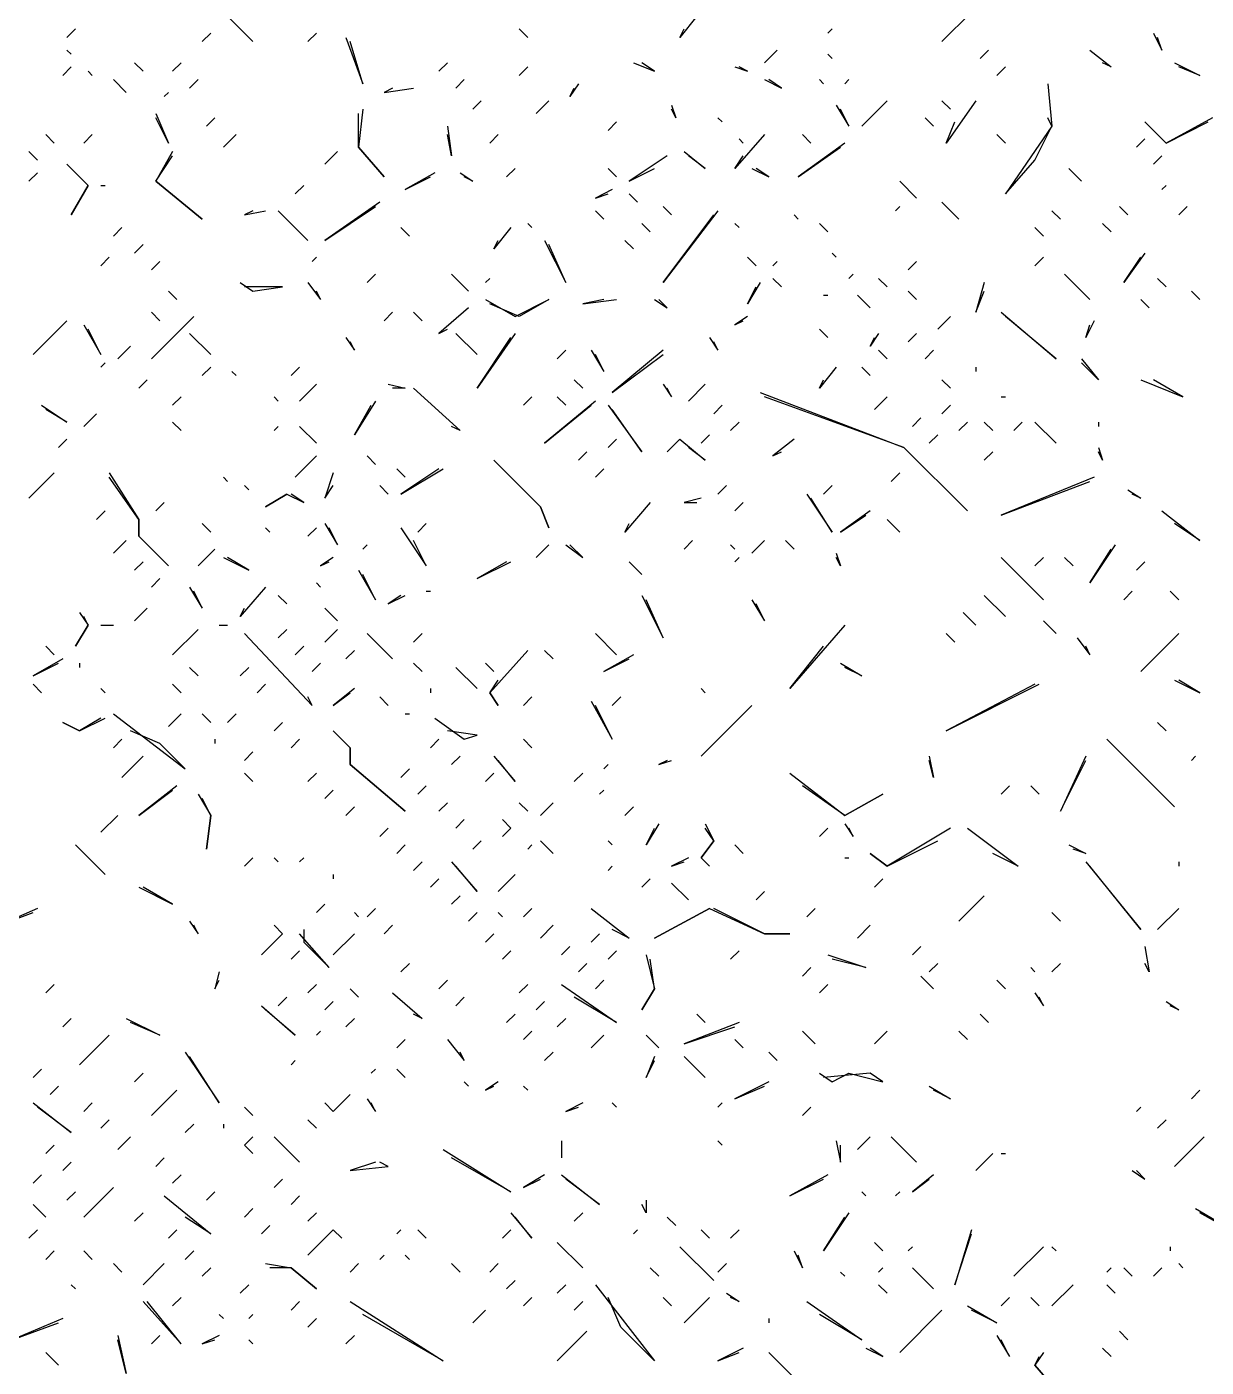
# Model space of a CAD drawing. Extents: x 1 to 2775, y -31 to 2075.
# Drawn here: x 1810.4 to 1856.9, y 706.2 to 759.1 of the extents above; entities that cross this region are included whole.
import ezdxf

# ---------------------------------------------------------------- set-up
doc = ezdxf.new("R2010")
doc.units = 0
doc.layers.add('LINEWORK', color=4, linetype='CONTINUOUS')

msp = doc.modelspace()

# ---------------------------------------------------------------- linework, layer by layer
at = {"layer": 'LINEWORK'}
for points in [[(1818.3333, 759.5), (1819.3333, 758.5)], [(1836.8333, 759.5), (1836.1667, 758.6667), (1836.3333, 759)], [(1847.6667, 759.6667), (1846.5, 758.5)], [(1812.3333, 759), (1812, 758.6667)], [(1817.6667, 758.8333), (1817.3333, 758.5)], [(1821.8333, 758.8333), (1821.5, 758.5)], [(1829.8333, 759), (1830.1667, 758.6667)], [(1842.1667, 759), (1842, 758.8333)], [(1854.8333, 758.8333), (1855.1667, 758.1667), (1855, 758.6667)], [(1812, 758.1667), (1812.1667, 758)], [(1823, 758.6667), (1823.6667, 756.8333), (1823.1667, 758.5)], [(1840, 758.1667), (1839.5, 757.6667)], [(1848.3333, 758.1667), (1848, 757.8333)], [(1852.3333, 758.1667), (1853.1667, 757.5), (1852.8333, 757.6667)], [(1814.6667, 757.6667), (1815, 757.3333)], [(1816.5, 757.6667), (1816.1667, 757.3333)], [(1827, 757.6667), (1826.6667, 757.3333)], [(1834.3333, 757.6667), (1835.1667, 757.3333), (1834.6667, 757.6667)], [(1842, 758), (1842.1667, 757.8333)], [(1855.6667, 757.6667), (1856.6667, 757.1667), (1855.8333, 757.5)], [(1812.1667, 757.5), (1811.8333, 757.1667)], [(1812.8333, 757.3333), (1813, 757.1667)], [(1830.1667, 757.5), (1829.8333, 757.1667)], [(1838.3333, 757.5), (1838.8333, 757.3333), (1838.5, 757.5)], [(1849, 757.5), (1848.6667, 757.1667)], [(1813.8333, 757), (1814.3333, 756.5)], [(1817.1667, 757), (1816.8333, 756.6667)], [(1824.8333, 756.6667), (1824.5, 756.5), (1825.6667, 756.6667)], [(1827.6667, 757), (1827.3333, 756.6667)], [(1832.1667, 756.8333), (1831.8333, 756.3333), (1832, 756.6667)], [(1839.5, 757), (1840.1667, 756.6667), (1839.6667, 757)], [(1841.6667, 757), (1841.8333, 756.8333)], [(1842.8333, 757), (1842.6667, 756.8333)], [(1850.6667, 756.8333), (1850.8333, 755.1667), (1849, 752.5), (1850.1667, 753.8333), (1850.8333, 755.1667), (1850.6667, 755.5)], [(1816, 756.5), (1815.8333, 756.3333)], [(1828.3333, 756.1667), (1828, 755.8333)], [(1831, 756.1667), (1830.5, 755.6667)], [(1844.3333, 756.1667), (1843.3333, 755.1667)], [(1846.5, 756.1667), (1846.8333, 755.8333)], [(1847.8333, 756.1667), (1846.6667, 754.5), (1847, 755.3333)], [(1815.5, 755.6667), (1816, 754.5), (1815.5, 755.5)], [(1823.6667, 755.8333), (1823.5, 754.3333), (1824.5, 753.1667), (1823.5, 754.3333), (1823.5, 755.6667)], [(1835.8333, 756), (1836, 755.5), (1835.8333, 755.8333)], [(1842.3333, 756), (1842.8333, 755.1667), (1842.5, 755.8333)], [(1817.8333, 755.5), (1817.5, 755.1667)], [(1827, 755.1667), (1827.1667, 754), (1827, 754.8333)], [(1833.6667, 755.3333), (1833.3333, 755)], [(1837.6667, 755.5), (1837.8333, 755.3333)], [(1845.8333, 755.5), (1846.1667, 755.1667)], [(1857.1667, 755.5), (1855.3333, 754.5), (1854.5, 755.3333), (1855.3333, 754.5), (1857, 755.3333)], [(1811.1667, 754.8333), (1811.5, 754.5)], [(1813, 754.8333), (1812.6667, 754.5)], [(1818.6667, 754.8333), (1818.1667, 754.3333)], [(1829, 754.8333), (1828.6667, 754.5)], [(1839.5, 754.8333), (1838.3333, 753.5), (1838.6667, 754)], [(1838.5, 754.6667), (1838.6667, 754.5)], [(1842.6667, 754.5), (1840.8333, 753.1667), (1842.5, 754.3333)], [(1841, 754.8333), (1841.3333, 754.5)], [(1848.6667, 754.8333), (1849, 754.5)], [(1854.5, 754.6667), (1854.1667, 754.3333)], [(1810.5, 754.1667), (1810.8333, 753.8333)], [(1816.1667, 754.1667), (1815.5, 753), (1817.3333, 751.5), (1815.5, 753), (1816.1667, 754)], [(1822.6667, 754.1667), (1822.1667, 753.6667)], [(1835.6667, 754), (1834.1667, 753), (1835.1667, 753.5)], [(1836.3333, 754.1667), (1837.1667, 753.5), (1836.5, 754)], [(1855.1667, 754), (1854.8333, 753.6667)], [(1812, 753.6667), (1812.8333, 752.8333), (1812.1667, 751.6667), (1812.8333, 752.8333)], [(1829.6667, 753.5), (1829.3333, 753.1667)], [(1833.3333, 753.5), (1833.6667, 753.1667)], [(1839, 753.5), (1839.6667, 753.1667), (1839.1667, 753.5)], [(1851.5, 753.5), (1852, 753)], [(1810.8333, 753.3333), (1810.5, 753)], [(1826.5, 753.3333), (1825.3333, 752.6667), (1826.3333, 753.1667)], [(1827.5, 753.3333), (1828, 753), (1827.6667, 753.1667)], [(1844.8333, 753), (1845.5, 752.3333)], [(1813.3333, 752.8333), (1813.5, 752.8333)], [(1821.3333, 752.8333), (1821, 752.5)], [(1833.5, 752.6667), (1832.8333, 752.3333), (1833.3333, 752.5)], [(1834.1667, 752.5), (1834.5, 752.1667)], [(1855.3333, 752.8333), (1855.1667, 752.6667)], [(1819.3333, 751.8333), (1819, 751.6667), (1819.8333, 751.8333)], [(1820.3333, 751.8333), (1821.5, 750.6667)], [(1824.3333, 752.1667), (1822.1667, 750.6667), (1824.1667, 752)], [(1832.8333, 751.8333), (1833.1667, 751.5)], [(1835.5, 752), (1835.8333, 751.6667)], [(1837.6667, 751.8333), (1835.5, 749), (1837.5, 751.6667)], [(1844.8333, 752), (1844.6667, 751.8333)], [(1846.5, 752.1667), (1847.1667, 751.5)], [(1850.8333, 751.8333), (1851.1667, 751.5)], [(1853.5, 752), (1853.8333, 751.6667)], [(1856.1667, 752), (1855.8333, 751.6667)], [(1830.1667, 751.3333), (1830.3333, 751.1667)], [(1834.6667, 751.3333), (1835, 751)], [(1838.3333, 751.3333), (1838.5, 751.1667)], [(1840.6667, 751.6667), (1840.8333, 751.5)], [(1841.6667, 751.3333), (1842, 751)], [(1852.8333, 751.3333), (1853.1667, 751)], [(1814.1667, 751.1667), (1813.8333, 750.8333)], [(1825.1667, 751.1667), (1825.5, 750.8333)], [(1829.5, 751.1667), (1828.8333, 750.3333), (1829, 750.6667)], [(1850.1667, 751.1667), (1850.5, 750.8333)], [(1815, 750.5), (1814.6667, 750.1667)], [(1830.8333, 750.6667), (1831.6667, 749), (1831, 750.5)], [(1834, 750.6667), (1834.3333, 750.3333)], [(1813.6667, 750), (1813.3333, 749.6667)], [(1815.6667, 749.8333), (1815.3333, 749.5)], [(1821.8333, 750), (1821.6667, 749.8333)], [(1838.8333, 750), (1839.1667, 749.6667)], [(1840, 749.8333), (1839.8333, 749.6667)], [(1842.1667, 750.1667), (1842.3333, 750)], [(1845.5, 749.8333), (1845.1667, 749.5)], [(1850.5, 750), (1850.1667, 749.6667)], [(1854.5, 750.1667), (1853.6667, 749), (1854.3333, 750)], [(1824.1667, 749.3333), (1823.8333, 749)], [(1827.1667, 749.3333), (1827.8333, 748.6667)], [(1843, 749.3333), (1842.8333, 749.1667)], [(1851.3333, 749.3333), (1852.3333, 748.3333)], [(1816, 748.6667), (1816.3333, 748.3333)], [(1818.8333, 749), (1819.3333, 748.6667), (1820.5, 748.8333), (1819, 748.8333)], [(1821.5, 749), (1822, 748.3333), (1821.8333, 748.6667)], [(1828.6667, 749.1667), (1828.5, 749)], [(1839.3333, 749), (1838.8333, 748.1667), (1839.1667, 748.8333)], [(1839.8333, 749.1667), (1840.1667, 748.8333)], [(1844, 749.1667), (1844.3333, 748.8333)], [(1845.1667, 748.6667), (1845.5, 748.3333)], [(1848.1667, 749), (1847.8333, 747.8333), (1848.1667, 748.6667)], [(1855, 749.1667), (1855.3333, 748.8333)], [(1856.3333, 748.6667), (1856.6667, 748.3333)], [(1828.5, 748.3333), (1829.6667, 747.6667), (1831, 748.3333), (1829.8333, 747.6667), (1828.6667, 748.1667)], [(1833.1667, 748.3333), (1832.3333, 748.1667), (1833.6667, 748.3333)], [(1835.1667, 748.3333), (1835.6667, 748), (1835.3333, 748.3333)], [(1841.8333, 748.5), (1842, 748.5)], [(1843.1667, 748.5), (1843.6667, 748)], [(1854.3333, 748.3333), (1854.6667, 748)], [(1815.3333, 747.8333), (1815.6667, 747.5)], [(1817, 747.6667), (1815.3333, 746)], [(1824.8333, 747.8333), (1824.5, 747.5)], [(1825.6667, 747.8333), (1826, 747.5)], [(1827.8333, 748), (1826.6667, 747), (1827, 747.1667)], [(1838.8333, 747.6667), (1838.3333, 747.3333), (1838.6667, 747.5)], [(1846.8333, 747.6667), (1846.3333, 747.1667)], [(1848.8333, 747.8333), (1851, 746), (1849, 747.6667)], [(1812, 747.5), (1810.6667, 746.1667)], [(1812.6667, 747.3333), (1813.3333, 746.1667), (1812.8333, 747.1667)], [(1841.6667, 747.1667), (1842, 746.8333)], [(1852.5, 747.5), (1852.1667, 746.8333), (1852.3333, 747.3333)], [(1816.8333, 747), (1817.6667, 746.1667)], [(1823, 746.8333), (1823.3333, 746.3333), (1823.1667, 746.6667)], [(1827.3333, 747), (1828.1667, 746.1667)], [(1829.6667, 747), (1828.1667, 744.8333), (1829.5, 746.8333)], [(1837.3333, 746.8333), (1837.6667, 746.3333), (1837.5, 746.6667)], [(1844, 747), (1843.6667, 746.5), (1843.8333, 746.8333)], [(1845.5, 747), (1845.1667, 746.6667)], [(1814.5, 746.5), (1814, 746)], [(1831.6667, 746.3333), (1831.3333, 746)], [(1832.6667, 746.3333), (1833.1667, 745.5), (1832.8333, 746.1667)], [(1835.5, 746.3333), (1833.5, 744.6667), (1835.5, 746.1667)], [(1844, 746.3333), (1844.3333, 746)], [(1846.1667, 746.3333), (1845.8333, 746)], [(1813.5, 745.8333), (1813.3333, 745.6667)], [(1817.6667, 745.6667), (1817.3333, 745.3333)], [(1818.5, 745.5), (1818.6667, 745.3333)], [(1821.1667, 745.6667), (1820.8333, 745.3333)], [(1842.3333, 745.6667), (1841.6667, 744.8333), (1841.8333, 745.1667)], [(1843.3333, 745.6667), (1843.6667, 745.3333)], [(1847.8333, 745.6667), (1847.8333, 745.5)], [(1852, 746), (1852.6667, 745.1667), (1852, 745.8333)], [(1815.1667, 745.1667), (1814.8333, 744.8333)], [(1821.8333, 745), (1821.1667, 744.3333)], [(1824.6667, 745), (1825.3333, 744.8333), (1824.8333, 744.8333)], [(1832, 745.1667), (1832.3333, 744.8333)], [(1835.5, 745), (1835.8333, 744.5), (1835.6667, 744.8333)], [(1837.1667, 745), (1836.5, 744.3333)], [(1846.5, 745.1667), (1846.8333, 744.8333)], [(1854.3333, 745.1667), (1856, 744.5), (1854.8333, 745.1667)], [(1816.5, 744.5), (1816.1667, 744.1667)], [(1820.1667, 744.5), (1820.3333, 744.3333)], [(1825.6667, 744.8333), (1827.5, 743.1667), (1827.1667, 743.3333)], [(1830.3333, 744.5), (1830, 744.1667)], [(1831.3333, 744.5), (1831.6667, 744.1667)], [(1839.3333, 744.6667), (1845, 742.5), (1847.5, 740), (1845, 742.5), (1839.5, 744.5)], [(1844.3333, 744.5), (1843.8333, 744)], [(1848.8333, 744.5), (1849, 744.5)], [(1811, 744.1667), (1812, 743.5), (1811.1667, 744)], [(1824.1667, 744.3333), (1823.3333, 743), (1824, 744.1667)], [(1832.8333, 744.3333), (1830.8333, 742.6667), (1832.6667, 744.1667)], [(1833.3333, 744.1667), (1834.6667, 742.3333), (1833.5, 744)], [(1837.8333, 744.1667), (1837.5, 743.8333)], [(1846.8333, 744.1667), (1846.5, 743.8333)], [(1813.1667, 743.8333), (1812.6667, 743.3333)], [(1816.1667, 743.5), (1816.5, 743.1667)], [(1838.5, 743.5), (1838.1667, 743.1667)], [(1845.6667, 743.6667), (1845.3333, 743.3333)], [(1847.5, 743.5), (1847.1667, 743.1667)], [(1848.1667, 743.5), (1848.5, 743.1667)], [(1849.6667, 743.5), (1849.3333, 743.1667)], [(1850.1667, 743.5), (1851, 742.6667)], [(1852.6667, 743.5), (1852.6667, 743.3333)], [(1820.3333, 743.3333), (1820.1667, 743.1667)], [(1821.1667, 743.3333), (1821.8333, 742.6667)], [(1837.3333, 743), (1837, 742.6667)], [(1846.3333, 743), (1846, 742.6667)], [(1812, 742.8333), (1811.6667, 742.5)], [(1832.5, 742.3333), (1832.1667, 742)], [(1833.6667, 742.8333), (1833.3333, 742.5)], [(1836.1667, 742.8333), (1835.6667, 742.3333), (1836.1667, 742.8333), (1837.1667, 742), (1836.5, 742.5)], [(1840.6667, 742.8333), (1839.8333, 742.1667), (1840.1667, 742.3333)], [(1848.5, 742.3333), (1848.1667, 742)], [(1852.6667, 742.5), (1852.8333, 742), (1852.6667, 742.3333)], [(1821.8333, 742.1667), (1821, 741.3333)], [(1823.8333, 742.1667), (1824.1667, 741.8333)], [(1828.8333, 742), (1830.6667, 740.1667), (1831, 739.3333), (1830.6667, 740.1667)], [(1811.5, 741.5), (1810.5, 740.5)], [(1813.6667, 741.5), (1814.8333, 739.6667), (1814.8333, 739), (1816, 737.8333), (1814.8333, 739), (1814.8333, 739.6667), (1813.6667, 741.3333)], [(1818.1667, 741.3333), (1818.3333, 741.1667)], [(1822.5, 741.5), (1822.1667, 740.5), (1822.5, 741)], [(1825, 741.6667), (1825.3333, 741.3333)], [(1826.6667, 741.6667), (1825.1667, 740.6667), (1826.8333, 741.6667)], [(1833.1667, 741.6667), (1832.8333, 741.3333)], [(1844.8333, 741.5), (1844.5, 741.1667)], [(1852.5, 741.3333), (1848.8333, 739.8333), (1852.3333, 741.1667)], [(1819, 741), (1819.1667, 740.8333)], [(1824.3333, 741), (1824.6667, 740.6667)], [(1838, 741), (1837.6667, 740.6667)], [(1842.1667, 741), (1841.8333, 740.6667)], [(1853.8333, 740.8333), (1854.3333, 740.5), (1854, 740.6667)], [(1815.8333, 740.3333), (1815.5, 740)], [(1820.6667, 740.6667), (1819.8333, 740.1667), (1820.6667, 740.6667), (1821.3333, 740.3333), (1820.8333, 740.6667)], [(1835, 740.3333), (1834, 739.1667), (1834.1667, 739.5)], [(1837, 740.5), (1836.3333, 740.3333), (1836.8333, 740.3333)], [(1838.6667, 740.3333), (1838.3333, 740)], [(1841.1667, 740.6667), (1842.1667, 739.1667), (1841.3333, 740.5)], [(1813.5, 740), (1813.1667, 739.6667)], [(1843.6667, 740), (1842.5, 739.1667), (1843.5, 739.8333)], [(1855.1667, 740), (1856.6667, 738.8333), (1855.6667, 739.5)], [(1817.3333, 739.5), (1817.6667, 739.1667)], [(1819.8333, 739.3333), (1820, 739.1667)], [(1821.8333, 739.3333), (1821.5, 739)], [(1822.1667, 739.5), (1822.6667, 738.6667), (1822.3333, 739.3333)], [(1825.1667, 739.3333), (1826.1667, 737.8333), (1825.6667, 738.8333)], [(1826.1667, 739.5), (1825.8333, 739.1667)], [(1844.3333, 739.6667), (1844.8333, 739.1667)], [(1814.3333, 738.8333), (1813.8333, 738.3333)], [(1823.8333, 738.6667), (1823.6667, 738.5)], [(1831, 738.6667), (1830.5, 738.1667)], [(1831.6667, 738.6667), (1832.3333, 738.1667), (1831.8333, 738.6667)], [(1836.6667, 738.8333), (1836.3333, 738.5)], [(1838.1667, 738.6667), (1838.3333, 738.5)], [(1839.5, 738.8333), (1839, 738.3333)], [(1840.3333, 738.8333), (1840.6667, 738.5)], [(1853.3333, 738.6667), (1852.3333, 737.1667), (1853.1667, 738.5)], [(1817.8333, 738.5), (1817.1667, 737.8333)], [(1818.1667, 738.1667), (1819.1667, 737.6667), (1818.3333, 738.1667)], [(1822.5, 738.1667), (1822, 737.8333), (1822.3333, 738)], [(1838.5, 738.1667), (1838.3333, 738)], [(1842.3333, 738.3333), (1842.5, 737.8333), (1842.3333, 738.1667)], [(1848.8333, 738.1667), (1850.5, 736.5), (1849, 738)], [(1850.5, 738.1667), (1850.1667, 737.8333)], [(1851.3333, 738.1667), (1851.6667, 737.8333)], [(1815, 738), (1814.6667, 737.6667)], [(1823.5, 737.6667), (1824.1667, 736.5), (1823.6667, 737.5)], [(1829.3333, 738), (1828.1667, 737.3333), (1829.5, 738)], [(1834.1667, 738), (1834.6667, 737.5)], [(1854.5, 738), (1854.1667, 737.6667)], [(1815.6667, 737.3333), (1815.3333, 737)], [(1821.8333, 737.1667), (1822, 737)], [(1816.8333, 737), (1817.3333, 736.1667), (1817, 736.8333)], [(1819.8333, 737), (1818.8333, 735.8333), (1819, 736.1667)], [(1820.3333, 736.6667), (1820.6667, 736.3333)], [(1825.1667, 736.6667), (1824.6667, 736.3333), (1825.3333, 736.6667)], [(1826.1667, 736.8333), (1826.3333, 736.8333)], [(1834.6667, 736.6667), (1835.5, 735), (1834.8333, 736.5)], [(1839, 736.5), (1839.5, 735.6667), (1839.1667, 736.3333)], [(1848.1667, 736.6667), (1849, 735.8333)], [(1854, 736.8333), (1853.6667, 736.5)], [(1855.5, 736.8333), (1855.8333, 736.5)], [(1812.5, 736), (1812.8333, 735.5), (1812.3333, 734.6667), (1812.8333, 735.5), (1812.6667, 735.8333)], [(1815.1667, 736.1667), (1814.6667, 735.6667)], [(1822.1667, 736.1667), (1822.6667, 735.6667)], [(1847.3333, 736), (1847.8333, 735.5)], [(1813.3333, 735.5), (1813.8333, 735.5)], [(1818, 735.5), (1818.3333, 735.5)], [(1842.6667, 735.5), (1840.5, 733), (1841.8333, 734.6667)], [(1850.5, 735.6667), (1851, 735.1667)], [(1817.1667, 735.3333), (1816.1667, 734.3333)], [(1819, 735.1667), (1821.6667, 732.3333), (1821.5, 732.6667)], [(1820.6667, 735.3333), (1820.3333, 735)], [(1822.6667, 735.3333), (1822.1667, 734.8333)], [(1823.8333, 735.1667), (1824.8333, 734.1667)], [(1826, 735.1667), (1825.6667, 734.8333)], [(1832.8333, 735.1667), (1833.6667, 734.3333)], [(1846.6667, 735.1667), (1847, 734.8333)], [(1851.8333, 735), (1852.3333, 734.3333), (1852.1667, 734.6667)], [(1855.8333, 735.1667), (1854.3333, 733.6667)], [(1811.1667, 734.6667), (1811.5, 734.3333)], [(1821.3333, 734.6667), (1821, 734.3333)], [(1823.3333, 734.5), (1823, 734.1667)], [(1830.1667, 734.5), (1828.6667, 732.8333), (1829, 732.3333), (1828.6667, 732.8333), (1829, 733.3333)], [(1830.8333, 734.5), (1831.1667, 734.1667)], [(1811.8333, 734.1667), (1810.6667, 733.5), (1811.6667, 734)], [(1812.5, 734), (1812.5, 733.8333)], [(1822, 734), (1821.6667, 733.6667)], [(1825.6667, 734), (1826, 733.6667)], [(1828.5, 734), (1828.8333, 733.6667)], [(1834.3333, 734.3333), (1833.1667, 733.6667), (1834.1667, 734.1667)], [(1842.5, 734), (1843.3333, 733.5), (1842.6667, 733.8333)], [(1816.8333, 733.8333), (1817.1667, 733.5)], [(1819.1667, 733.8333), (1818.8333, 733.5)], [(1827.3333, 733.8333), (1828.1667, 733)], [(1855.6667, 733.3333), (1856.6667, 732.8333), (1855.8333, 733.3333)], [(1810.6667, 733.1667), (1811, 732.8333)], [(1813.3333, 733), (1813.5, 732.8333)], [(1816.1667, 733.1667), (1816.5, 732.8333)], [(1819.8333, 733.1667), (1819.5, 732.8333)], [(1823.3333, 733), (1822.5, 732.3333), (1823.1667, 732.8333)], [(1826.3333, 733), (1826.3333, 732.8333)], [(1837, 733), (1837.1667, 732.8333)], [(1850.1667, 733.1667), (1846.6667, 731.3333), (1850.3333, 733.1667)], [(1824.3333, 732.6667), (1824.6667, 732.3333)], [(1830.3333, 732.6667), (1830, 732.3333)], [(1832.6667, 732.5), (1833.5, 731), (1832.8333, 732.3333)], [(1833.8333, 732.6667), (1833.5, 732.3333)], [(1839, 732.3333), (1837, 730.3333)], [(1813.3333, 731.8333), (1812.5, 731.3333), (1811.8333, 731.6667), (1812.5, 731.3333), (1813.5, 731.8333)], [(1813.8333, 732), (1816.6667, 729.8333), (1815.6667, 730.8333), (1814.5, 731.3333)], [(1816.5, 732), (1816, 731.5)], [(1817.3333, 732), (1817.6667, 731.6667)], [(1818.6667, 732), (1818.3333, 731.6667)], [(1825.3333, 732), (1825.5, 732)], [(1826.5, 731.8333), (1827.6667, 731), (1828.1667, 731.1667), (1827, 731.3333)], [(1820.5, 731.6667), (1820.1667, 731.3333)], [(1822.5, 731.3333), (1823.1667, 730.6667), (1823.1667, 730), (1825.3333, 728.1667), (1823.1667, 730), (1823.1667, 730.6667)], [(1855, 731.6667), (1855.3333, 731.3333)], [(1814.1667, 731), (1813.8333, 730.6667)], [(1817.8333, 731), (1817.8333, 730.8333)], [(1821.1667, 731), (1820.8333, 730.6667)], [(1826.6667, 731), (1826.3333, 730.6667)], [(1830, 731), (1830.3333, 730.6667)], [(1853, 731), (1855.6667, 728.3333)], [(1815, 730.3333), (1814.1667, 729.5)], [(1819.3333, 730.5), (1819, 730.1667)], [(1827.5, 730.3333), (1827.1667, 730)], [(1828.8333, 730.3333), (1829.6667, 729.3333), (1829, 730.1667)], [(1835.6667, 730.1667), (1835.3333, 730), (1835.8333, 730.1667)], [(1846, 730.3333), (1846.1667, 729.5), (1846, 730.1667)], [(1852.1667, 730.3333), (1851.1667, 728.1667), (1852.1667, 730.1667)], [(1856.5, 730.3333), (1856.3333, 730.1667)], [(1819, 729.6667), (1819.3333, 729.3333)], [(1821.8333, 729.6667), (1821.5, 729.3333)], [(1825.5, 729.8333), (1825.1667, 729.5)], [(1828.8333, 729.6667), (1828.5, 729.3333)], [(1832.3333, 729.6667), (1832, 729.3333)], [(1833.3333, 730), (1833.1667, 729.8333)], [(1840.5, 729.6667), (1842.6667, 728), (1844.1667, 728.8333), (1842.6667, 728), (1841, 729.1667)], [(1816.3333, 729.1667), (1814.8333, 728), (1816.1667, 729)], [(1826.1667, 729.1667), (1825.8333, 728.8333)], [(1849.1667, 729.1667), (1848.8333, 728.8333)], [(1850, 729.1667), (1850.3333, 728.8333)], [(1817.1667, 728.8333), (1817.6667, 728), (1817.5, 726.6667), (1817.6667, 728), (1817.3333, 728.6667)], [(1822.5, 729), (1822.1667, 728.6667)], [(1833.1667, 729), (1833, 728.8333)], [(1823.3333, 728.3333), (1823, 728)], [(1827, 728.5), (1826.6667, 728.1667)], [(1829.8333, 728.5), (1830.1667, 728.1667)], [(1831.1667, 728.5), (1830.6667, 728)], [(1834.3333, 728.3333), (1834, 728)], [(1814, 728), (1813.3333, 727.3333)], [(1827.6667, 727.8333), (1827.3333, 727.5)], [(1829.1667, 727.8333), (1829.5, 727.5), (1829.1667, 727.1667), (1829.5, 727.5)], [(1835.3333, 727.6667), (1834.8333, 726.8333), (1835.1667, 727.5)], [(1837.1667, 727.6667), (1837.5, 727), (1837, 726.3333), (1837.3333, 726), (1837, 726.3333), (1837.5, 727), (1837.1667, 727.5)], [(1842.6667, 727.6667), (1843, 727.1667), (1842.8333, 727.5)], [(1824.6667, 727.5), (1824.3333, 727.1667)], [(1828.3333, 727), (1828, 726.6667)], [(1830.6667, 727), (1831.1667, 726.5)], [(1833.3333, 727), (1833.5, 726.8333)], [(1842, 727.5), (1841.6667, 727.1667)], [(1846.8333, 727.5), (1844.3333, 726), (1843.6667, 726.5), (1844.3333, 726), (1846.3333, 727)], [(1847.5, 727.5), (1849.5, 726), (1848.5, 726.5)], [(1812.3333, 726.8333), (1813.5, 725.6667)], [(1825.3333, 726.8333), (1825, 726.5)], [(1830.3333, 726.8333), (1830.1667, 726.6667)], [(1838.3333, 726.8333), (1838.6667, 726.5)], [(1851.5, 726.8333), (1852.1667, 726.5), (1851.6667, 726.6667)], [(1819.3333, 726.3333), (1819, 726)], [(1820.1667, 726.3333), (1820.3333, 726.1667)], [(1821.3333, 726.3333), (1821.1667, 726.1667)], [(1826, 726.1667), (1825.6667, 725.8333)], [(1827.1667, 726.1667), (1828.1667, 725), (1827.3333, 726)], [(1833.5, 726), (1833.3333, 725.8333)], [(1836.5, 726.3333), (1835.8333, 726), (1836.3333, 726.1667)], [(1842.6667, 726.3333), (1842.8333, 726.3333)], [(1852.1667, 726.1667), (1854.3333, 723.5), (1852.3333, 726)], [(1855.8333, 726.1667), (1855.8333, 726)], [(1822.5, 725.6667), (1822.5, 725.5)], [(1826.6667, 725.5), (1826.3333, 725.1667)], [(1829.6667, 725.6667), (1829, 725)], [(1835, 725.5), (1834.6667, 725.1667)], [(1844.1667, 725.5), (1843.8333, 725.1667)], [(1814.8333, 725.1667), (1816.1667, 724.5), (1815, 725.1667)], [(1835.8333, 725.3333), (1836.5, 724.6667)], [(1839.5, 725), (1839.1667, 724.6667)], [(1822.1667, 724.5), (1821.8333, 724.1667)], [(1827.5, 724.8333), (1827.1667, 724.5)], [(1848.1667, 724.8333), (1847.1667, 723.8333)], [(1810.8333, 724.3333), (1809.3333, 723.6667), (1810.6667, 724.1667)], [(1816.8333, 723.8333), (1817.1667, 723.3333), (1817, 723.6667)], [(1823.3333, 724.1667), (1823.5, 724)], [(1824.1667, 724.3333), (1823.8333, 724)], [(1828.1667, 724.1667), (1827.8333, 723.8333)], [(1829, 724.1667), (1829.1667, 724)], [(1830.3333, 724.3333), (1830, 724)], [(1832.6667, 724.3333), (1834.1667, 723.1667), (1833.5, 723.5)], [(1837.3333, 724.3333), (1835.1667, 723.1667), (1837.3333, 724.3333), (1839.5, 723.3333), (1840.5, 723.3333), (1839.5, 723.3333), (1837.5, 724.3333)], [(1841.5, 724.3333), (1841.1667, 724)], [(1850.8333, 724.1667), (1851.1667, 723.8333)], [(1855.8333, 724.3333), (1855, 723.5)], [(1820.1667, 723.6667), (1820.5, 723.3333), (1819.6667, 722.5), (1820.5, 723.3333)], [(1821.3333, 723.5), (1821.3333, 723), (1822.3333, 722), (1821.1667, 723.3333)], [(1823.3333, 723.3333), (1822.5, 722.5)], [(1824.8333, 723.6667), (1824.5, 723.3333)], [(1828.8333, 723.3333), (1828.5, 723)], [(1831.1667, 723.6667), (1830.6667, 723.1667)], [(1833, 723.3333), (1832.6667, 723)], [(1843.6667, 723.6667), (1843.1667, 723.1667)], [(1831.8333, 722.8333), (1831.5, 722.5)], [(1845.6667, 722.8333), (1845.3333, 722.5)], [(1854.5, 722.8333), (1854.6667, 721.8333), (1854.5, 722.1667)], [(1821.1667, 722.6667), (1820.8333, 722.3333)], [(1829.5, 722.6667), (1829.1667, 722.3333)], [(1833.6667, 722.6667), (1833.3333, 722.3333)], [(1834.8333, 722.5), (1835.1667, 721.1667), (1834.6667, 720.3333), (1835.1667, 721.1667), (1835, 722.3333)], [(1838.5, 722.6667), (1838.1667, 722.3333)], [(1842, 722.5), (1843.5, 722), (1842.1667, 722.3333)], [(1818, 721.8333), (1817.8333, 721.1667), (1818, 721.5)], [(1825.5, 722.1667), (1825.1667, 721.8333)], [(1832.5, 722.1667), (1832.1667, 721.8333)], [(1841.3333, 722), (1841, 721.6667)], [(1846.3333, 722.1667), (1846, 721.8333)], [(1850, 722), (1850.1667, 721.8333)], [(1851.1667, 722.1667), (1850.8333, 721.8333)], [(1811.5, 721.3333), (1811.1667, 721)], [(1821.8333, 721.3333), (1821.5, 721)], [(1827, 721.5), (1826.6667, 721.1667)], [(1830.1667, 721.3333), (1829.8333, 721)], [(1831.5, 721.3333), (1833.6667, 719.8333), (1832, 720.8333)], [(1833.1667, 721.5), (1832.8333, 721.1667)], [(1842, 721.3333), (1841.6667, 721)], [(1845.6667, 721.6667), (1846.1667, 721.1667)], [(1848.6667, 721.5), (1849, 721.1667)], [(1820.6667, 720.8333), (1820.3333, 720.5)], [(1822.5, 720.6667), (1822.1667, 720.3333)], [(1823.1667, 721.1667), (1823.5, 720.8333)], [(1824.8333, 721), (1826, 720), (1825.6667, 720.1667)], [(1827.6667, 720.8333), (1827.3333, 720.5)], [(1830.8333, 720.6667), (1830.5, 720.3333)], [(1850.1667, 721), (1850.5, 720.5), (1850.3333, 720.8333)], [(1855.3333, 720.6667), (1855.8333, 720.3333), (1855.5, 720.5)], [(1819.6667, 720.5), (1821, 719.3333), (1819.8333, 720.3333)], [(1829.6667, 720.1667), (1829.3333, 719.8333)], [(1836.8333, 720.1667), (1837.1667, 719.8333)], [(1848, 720.1667), (1848.3333, 719.8333)], [(1812.1667, 720), (1811.8333, 719.6667)], [(1814.3333, 720), (1815.6667, 719.3333), (1814.5, 719.8333)], [(1823.3333, 720), (1823, 719.6667)], [(1831.6667, 720), (1831.3333, 719.6667)], [(1838.5, 719.8333), (1836.3333, 719), (1838.3333, 719.6667)], [(1813.6667, 719.3333), (1812.5, 718.1667)], [(1822, 719.5), (1821.8333, 719.3333)], [(1825.3333, 719.1667), (1825, 718.8333)], [(1827, 719.1667), (1827.6667, 718.3333), (1827.5, 718.6667)], [(1830.3333, 719.5), (1830, 719.1667)], [(1833.1667, 719.3333), (1832.6667, 718.8333)], [(1834.8333, 719.3333), (1835.3333, 718.8333)], [(1838.3333, 719.1667), (1838.6667, 718.8333)], [(1841, 719.5), (1841.5, 719)], [(1844.3333, 719.5), (1843.8333, 719)], [(1847.1667, 719.5), (1847.5, 719.1667)], [(1816.6667, 718.6667), (1818, 716.6667), (1816.8333, 718.5)], [(1831.1667, 718.6667), (1830.8333, 718.3333)], [(1839.6667, 718.6667), (1840, 718.3333)], [(1821, 718.3333), (1820.8333, 718.1667)], [(1835.1667, 718.5), (1834.8333, 717.6667), (1835.1667, 718.3333)], [(1836.3333, 718.5), (1837.1667, 717.6667)], [(1811, 718), (1810.6667, 717.6667)], [(1815, 717.8333), (1814.6667, 717.5)], [(1824.1667, 718), (1824, 717.8333)], [(1825, 718), (1825.3333, 717.6667)], [(1827.6667, 717.5), (1827.8333, 717.3333)], [(1829, 717.5), (1828.5, 717.1667), (1828.8333, 717.3333)], [(1839.6667, 717.5), (1838.3333, 716.8333), (1839.5, 717.3333)], [(1841.6667, 717.8333), (1842.1667, 717.5), (1842.8333, 717.8333), (1844.1667, 717.5), (1843.6667, 717.8333), (1841.8333, 717.6667)], [(1811.6667, 717.3333), (1811.3333, 717)], [(1816.3333, 717.1667), (1815.3333, 716.1667)], [(1823.1667, 717), (1822.5, 716.3333), (1822.1667, 716.6667), (1822.5, 716.3333)], [(1830, 717.3333), (1830.1667, 717.1667)], [(1846, 717.3333), (1846.8333, 716.8333), (1846.1667, 717.1667)], [(1856.6667, 717.1667), (1856.3333, 716.8333)], [(1810.6667, 716.6667), (1812.1667, 715.5), (1810.8333, 716.5)], [(1813, 716.6667), (1812.6667, 716.3333)], [(1819, 716.5), (1819.3333, 716.1667)], [(1823.8333, 716.8333), (1824.1667, 716.3333), (1824, 716.6667)], [(1832.3333, 716.6667), (1831.6667, 716.3333), (1832.1667, 716.5)], [(1833.5, 716.6667), (1833.6667, 716.5)], [(1837.8333, 716.6667), (1837.6667, 716.5)], [(1841.3333, 716.5), (1841, 716.1667)], [(1854.3333, 716.5), (1854.1667, 716.3333)], [(1813.6667, 716), (1813.3333, 715.6667)], [(1821.5, 716), (1821.8333, 715.6667)], [(1855.3333, 716), (1855, 715.6667)], [(1817, 715.8333), (1816.6667, 715.5)], [(1818.1667, 715.8333), (1818.1667, 715.6667)], [(1811.5, 715), (1811.1667, 714.6667)], [(1814.5, 715.3333), (1814, 714.8333)], [(1819.3333, 715.3333), (1819, 715), (1819.3333, 714.6667), (1819, 715)], [(1820.1667, 715.3333), (1821.1667, 714.3333)], [(1831.5, 715.1667), (1831.5, 714.5)], [(1837.6667, 715.1667), (1837.8333, 715)], [(1842.3333, 715.1667), (1842.5, 714.3333), (1842.5, 715)], [(1843.6667, 715.3333), (1843.1667, 714.8333)], [(1844.5, 715.3333), (1845.5, 714.3333)], [(1856.8333, 715.3333), (1855.6667, 714.1667)], [(1812.1667, 714.3333), (1811.8333, 714)], [(1815.8333, 714.5), (1815.5, 714.1667)], [(1824.1667, 714.3333), (1823.1667, 714), (1824.6667, 714.1667), (1824.3333, 714.3333)], [(1826.8333, 714.8333), (1829.5, 713.1667), (1827.1667, 714.5)], [(1848.5, 714.6667), (1847.8333, 714)], [(1848.8333, 714.6667), (1849, 714.6667)], [(1811, 713.8333), (1810.6667, 713.5)], [(1816.5, 713.8333), (1816.1667, 713.5)], [(1830.8333, 713.8333), (1830, 713.3333), (1830.6667, 713.6667)], [(1831.5, 713.8333), (1833, 712.6667), (1831.6667, 713.6667)], [(1842, 713.8333), (1840.5, 713), (1841.8333, 713.6667)], [(1846.1667, 713.8333), (1845.3333, 713.1667), (1846, 713.6667)], [(1854, 714), (1854.5, 713.6667), (1854.1667, 714)], [(1813.8333, 713.3333), (1812.6667, 712.1667)], [(1820.5, 713.6667), (1820.1667, 713.3333)], [(1812.3333, 713.1667), (1812, 712.8333)], [(1815.8333, 713), (1817.6667, 711.5), (1816.6667, 712.1667)], [(1817.8333, 713.1667), (1817.5, 712.8333)], [(1821.1667, 713), (1820.8333, 712.6667)], [(1834.8333, 712.8333), (1834.8333, 712.3333), (1834.6667, 712.6667)], [(1843.3333, 713.1667), (1843.5, 713)], [(1844.8333, 713.1667), (1844.6667, 713)], [(1810.6667, 712.6667), (1811.1667, 712.1667)], [(1815, 712.3333), (1814.6667, 712)], [(1819.3333, 712.5), (1819, 712.1667)], [(1821.8333, 712.3333), (1821.5, 712)], [(1829.5, 712.3333), (1830.3333, 711.3333), (1829.6667, 712.1667)], [(1832.3333, 712.3333), (1832, 712)], [(1842.8333, 712.3333), (1841.8333, 710.8333), (1842.6667, 712.1667)], [(1856.5, 712.5), (1859.3333, 710.8333), (1856.6667, 712.3333)], [(1810.8333, 711.6667), (1810.5, 711.3333)], [(1816.3333, 711.6667), (1816, 711.3333)], [(1820, 711.8333), (1819.6667, 711.5)], [(1822.5, 711.6667), (1821.5, 710.6667), (1822.5, 711.6667), (1822.8333, 711.3333)], [(1825.1667, 711.6667), (1825, 711.5)], [(1825.8333, 711.6667), (1826.1667, 711.3333)], [(1829.5, 711.6667), (1829.1667, 711.3333)], [(1834.5, 711.6667), (1834.3333, 711.5)], [(1835.6667, 712.1667), (1836, 711.8333)], [(1837, 711.6667), (1837.3333, 711.3333)], [(1838.5, 711.6667), (1838.1667, 711.3333)], [(1847.6667, 711.6667), (1847, 709.5), (1847.6667, 711.5)], [(1831.3333, 711.1667), (1832.3333, 710.1667)], [(1843.8333, 711.1667), (1844.1667, 710.8333)], [(1811.5, 710.8333), (1811.1667, 710.5)], [(1812.6667, 710.8333), (1813, 710.5)], [(1817, 710.8333), (1816.6667, 710.5)], [(1824.5, 710.6667), (1824.3333, 710.5)], [(1825.3333, 710.6667), (1825.5, 710.5)], [(1836.1667, 711), (1837.5, 709.6667)], [(1840.6667, 710.8333), (1841, 710.1667), (1840.8333, 710.6667)], [(1845.3333, 711), (1845.1667, 710.8333)], [(1850.5, 711), (1849.3333, 709.8333)], [(1850.8333, 711), (1851, 710.8333)], [(1855.5, 711), (1855.5, 710.8333)], [(1813.8333, 710.3333), (1814.1667, 710)], [(1815.8333, 710.3333), (1815, 709.5)], [(1817.6667, 710.1667), (1817.3333, 709.8333)], [(1819.8333, 710.3333), (1820.8333, 710.1667), (1821.8333, 709.3333), (1820.8333, 710.1667), (1820, 710.1667)], [(1823.5, 710.3333), (1823.1667, 710)], [(1827.1667, 710.3333), (1827.5, 710)], [(1829, 710.3333), (1828.6667, 710)], [(1835, 710.1667), (1835.3333, 709.8333)], [(1838, 710.3333), (1837.6667, 710)], [(1844.1667, 710.1667), (1844, 710)], [(1845.3333, 710.1667), (1846.1667, 709.3333)], [(1853.1667, 710.1667), (1853, 710)], [(1853.6667, 710.1667), (1854, 709.8333)], [(1855.1667, 710.1667), (1854.8333, 709.8333)], [(1855.8333, 710.3333), (1856, 710.1667)], [(1829.6667, 709.6667), (1829.3333, 709.3333)], [(1842.5, 710), (1842.6667, 709.8333)], [(1812.1667, 709.5), (1812.3333, 709.3333)], [(1819.1667, 709.5), (1818.8333, 709.1667)], [(1831.6667, 709.5), (1831.3333, 709.1667)], [(1832.8333, 709.5), (1835.1667, 706.5), (1833.8333, 707.8333), (1833.3333, 709)], [(1838, 709.1667), (1838.5, 708.8333), (1838.1667, 709)], [(1844, 709.5), (1844.3333, 709.1667)], [(1851.6667, 709.5), (1850.8333, 708.6667)], [(1853, 709.5), (1853.3333, 709.1667)], [(1815, 708.8333), (1816.5, 707.1667), (1815.1667, 708.8333)], [(1816.5, 709), (1816.1667, 708.6667)], [(1821.1667, 708.8333), (1820.8333, 708.5)], [(1823.1667, 708.8333), (1826.8333, 706.5), (1823.6667, 708.3333)], [(1828.5, 708.5), (1828, 708)], [(1830.3333, 709), (1830, 708.6667)], [(1832.3333, 708.8333), (1832, 708.5)], [(1835.5, 709), (1835.8333, 708.6667)], [(1837.3333, 709), (1836.3333, 708)], [(1841.1667, 708.8333), (1843.3333, 707.3333), (1841.6667, 708.3333)], [(1846.5, 708.5), (1844.8333, 706.8333)], [(1847.5, 708.6667), (1848.6667, 708), (1847.6667, 708.5)], [(1849.1667, 709), (1848.8333, 708.6667)], [(1850, 709), (1850.3333, 708.6667)], [(1811.8333, 708.1667), (1809.8333, 707.3333), (1808.5, 707.8333), (1809.8333, 707.3333), (1811.6667, 708)], [(1818, 708.3333), (1818.1667, 708.1667)], [(1819.3333, 708.3333), (1819.1667, 708.1667)], [(1821.8333, 708.1667), (1821.5, 707.8333)], [(1839.6667, 708.1667), (1839.6667, 708)], [(1814, 707.5), (1814.3333, 706), (1814, 707.3333)], [(1815.6667, 707.5), (1815.3333, 707.1667)], [(1818, 707.5), (1817.3333, 707.1667), (1817.8333, 707.3333)], [(1823.3333, 707.5), (1823, 707.1667)], [(1832.5, 707.6667), (1831.3333, 706.5)], [(1848.6667, 707.5), (1849.1667, 706.6667), (1848.8333, 707.3333)], [(1853.5, 707.6667), (1853.8333, 707.3333)], [(1819.1667, 707.3333), (1819.3333, 707.1667)], [(1838.6667, 707), (1837.6667, 706.5), (1838.5, 706.8333)], [(1843.5, 707), (1844.1667, 706.6667), (1843.6667, 707)], [(1852.8333, 707), (1853.1667, 706.6667)], [(1811.1667, 706.8333), (1811.6667, 706.3333)], [(1839.6667, 706.8333), (1840.6667, 705.8333)], [(1850.5, 706.8333), (1850.1667, 706.3333), (1851.1667, 705.1667), (1850.1667, 706.3333), (1850.3333, 706.6667)]]:
    msp.add_lwpolyline(points, dxfattribs=at)

doc.saveas('drawing.dxf')
